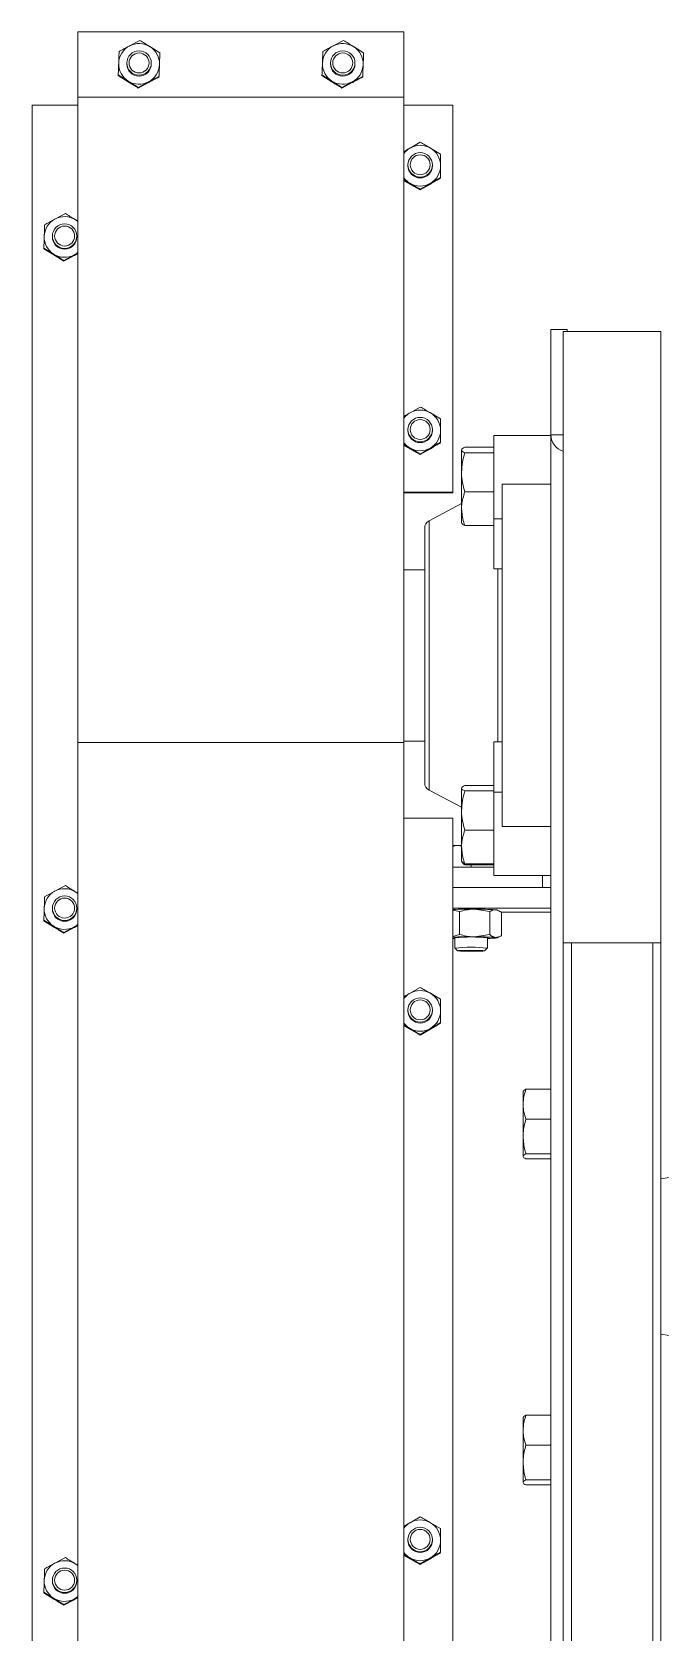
# Model space of a CAD drawing. Header units: millimetres. Extents: x 3220 to 226993, y 817 to 176024.
# Drawn here: x 47243.6 to 47398, y 148377.9 to 148770.7 of the extents above; entities that cross this region are included whole.
import ezdxf

# ---------------------------------------------------------------- set-up
doc = ezdxf.new("R2010")
doc.units = ezdxf.units.MM

# ---------------------------------------------------------------- blocks, each defined once
blk = doc.blocks.new('dikiş bantı üst')
at = {"color": 7, "linetype": 'Continuous', "lineweight": 15}
for p, q in [((2314.6, 3396.33), (2759.35, 3396.33)), ((2314.6, 3385.06), (2314.6, 3396.33)), ((2341.16, 3388.15), (2342.51, 3390.7)), ((2346.91, 3391.33), (2346.7, 3391.33)), ((2349.65, 3393.42), (2351.16, 3390.97)), ((2349.8, 3393.42), (2349.65, 3393.42)), ((2349.8, 3393.42), (2351.33, 3390.97)), ((2506.06, 3388.15), (2507.41, 3390.7)), ((2511.82, 3391.33), (2511.61, 3391.33)), ((2514.56, 3393.42), (2516.06, 3390.97)), ((2514.7, 3393.42), (2514.56, 3393.42)), ((2514.7, 3393.42), (2516.24, 3390.97)), ((2670.97, 3388.15), (2672.32, 3390.7)), ((2676.72, 3391.33), (2676.51, 3391.33)), ((2679.47, 3393.42), (2680.97, 3390.97)), ((2679.61, 3393.42), (2679.47, 3393.42)), ((2679.61, 3393.42), (2681.15, 3390.97)), ((2352.69, 3388.51), (2351.31, 3385.97)), ((2352.84, 3388.51), (2351.49, 3385.97)), ((2352.84, 3388.51), (2352.69, 3388.51)), ((2517.6, 3388.51), (2516.22, 3385.97)), ((2517.74, 3388.51), (2516.39, 3385.97)), ((2517.74, 3388.51), (2517.6, 3388.51)), ((2682.51, 3388.51), (2681.13, 3385.97)), ((2682.65, 3388.51), (2681.3, 3385.97)), ((2682.65, 3388.51), (2682.51, 3388.51)), ((2296.61, 3305.06), (2296.61, 3385.06)), ((2312.59, 3385.06), (2296.61, 3385.06)), ((2470.99, 3385.06), (2312.59, 3385.06)), ((2312.59, 3385.06), (2312.59, 3305.06)), ((2343.06, 3385.06), (2342.66, 3385.7)), ((2346.7, 3385.33), (2346.91, 3385.33)), ((2829.85, 3385.06), (2470.99, 3385.06)), ((2470.99, 3305.06), (2470.99, 3385.06)), ((2507.97, 3385.06), (2507.57, 3385.7)), ((2511.61, 3385.33), (2511.82, 3385.33)), ((2672.88, 3385.06), (2672.48, 3385.7)), ((2676.51, 3385.33), (2676.72, 3385.33)), ((2307.15, 3375.16), (2308.67, 3372.72)), ((2307.29, 3375.16), (2307.15, 3375.16)), ((2307.29, 3375.16), (2308.84, 3372.72)), ((2298.68, 3369.85), (2300.02, 3372.4)), ((2304.43, 3373.06), (2304.22, 3373.06)), ((2301.75, 3364.96), (2300.2, 3367.4)), ((2304.22, 3367.06), (2304.43, 3367.06)), ((2310.21, 3370.27), (2308.85, 3367.72)), ((2310.36, 3370.27), (2309.02, 3367.72)), ((2310.36, 3370.27), (2310.21, 3370.27)), ((2301.89, 3364.96), (2301.75, 3364.96)), ((2307.66, 3365.17), (2307.52, 3365.17)), ((2307.15, 3325.16), (2308.67, 3322.72)), ((2307.29, 3325.16), (2307.15, 3325.16)), ((2307.29, 3325.16), (2308.84, 3322.72)), ((2298.68, 3319.85), (2300.02, 3322.4)), ((2304.43, 3323.06), (2304.22, 3323.06)), ((2310.21, 3320.27), (2308.85, 3317.72)), ((2310.36, 3320.27), (2309.02, 3317.72)), ((2310.36, 3320.27), (2310.21, 3320.27)), ((2301.75, 3314.96), (2300.2, 3317.4)), ((2304.22, 3317.06), (2304.43, 3317.06)), ((2301.89, 3314.96), (2301.75, 3314.96)), ((2307.66, 3315.17), (2307.52, 3315.17)), ((2312.59, 3305.06), (2296.61, 3305.06)), ((2470.99, 3305.06), (2312.59, 3305.06)), ((2314.6, 3293.06), (2314.6, 3305.06)), ((2329.42, 3304.06), (2329.21, 3304.06)), ((2332.89, 3305.06), (2333.75, 3303.56)), ((2333.05, 3305.06), (2333.92, 3303.56)), ((2394.38, 3304.06), (2394.17, 3304.06)), ((2397.85, 3305.06), (2398.71, 3303.56)), ((2398.01, 3305.06), (2398.88, 3303.56)), ((2409.55, 3293.06), (2409.55, 3305.06)), ((2409.61, 3293.06), (2409.61, 3305.06)), ((2409.68, 3293.06), (2409.68, 3305.06)), ((2428.59, 3305.06), (2428.59, 3299.96)), ((2470.59, 3299.96), (2470.59, 3305.06)), ((2829.85, 3305.06), (2470.99, 3305.06)), ((2489.5, 3305.06), (2489.5, 3293.06)), ((2536.8, 3304.06), (2536.59, 3304.06)), ((2540.27, 3305.06), (2541.13, 3303.56)), ((2540.43, 3305.06), (2541.3, 3303.56)), ((2666.73, 3304.06), (2666.52, 3304.06)), ((2670.2, 3305.06), (2671.06, 3303.56)), ((2670.36, 3305.06), (2671.23, 3303.56)), ((2323.66, 3301.06), (2325.09, 3303.56)), ((2335.2, 3301.06), (2333.75, 3298.56)), ((2335.35, 3301.06), (2333.92, 3298.56)), ((2335.35, 3301.06), (2335.2, 3301.06)), ((2388.63, 3301.06), (2390.05, 3303.56)), ((2400.17, 3301.06), (2398.71, 3298.56)), ((2400.31, 3301.06), (2398.88, 3298.56)), ((2400.31, 3301.06), (2400.17, 3301.06)), ((2418.3, 3299.96), (2480.89, 3299.96)), ((2531.05, 3301.06), (2532.47, 3303.56)), ((2542.59, 3301.06), (2541.13, 3298.56)), ((2542.73, 3301.06), (2541.3, 3298.56)), ((2542.73, 3301.06), (2542.59, 3301.06)), ((2660.97, 3301.06), (2662.4, 3303.56)), ((2672.51, 3301.06), (2671.06, 3298.56)), ((2672.66, 3301.06), (2671.23, 3298.56)), ((2672.66, 3301.06), (2672.51, 3301.06)), ((2326.55, 3296.06), (2325.09, 3298.56)), ((2329.21, 3298.06), (2329.42, 3298.06)), ((2391.51, 3296.06), (2390.05, 3298.56)), ((2394.17, 3298.06), (2394.38, 3298.06)), ((2416.53, 3298.89), (2412.33, 3290.91)), ((2486.86, 3290.91), (2482.65, 3298.89)), ((2533.93, 3296.06), (2532.47, 3298.56)), ((2536.59, 3298.06), (2536.8, 3298.06)), ((2663.86, 3296.06), (2662.4, 3298.56)), ((2666.52, 3298.06), (2666.73, 3298.06)), ((2409.55, 3293.06), (2314.6, 3293.06)), ((2409.55, 3293.06), (2409.61, 3293.06)), ((2409.61, 3293.06), (2409.68, 3293.06)), ((2884.28, 3293.06), (2489.5, 3293.06)), ((2501.57, 3282.96), (2501.57, 3293.06)), ((2506.57, 3268.96), (2506.57, 3293.06)), ((2511.57, 3293.06), (2511.57, 3268.96)), ((2512.42, 3291.44), (2512.08, 3293.06)), ((2518.06, 3291.44), (2518.54, 3293.06)), ((2521.38, 3292.56), (2518.87, 3292.56)), ((2519.02, 3293.06), (2519.04, 3292.56)), ((2522.07, 3291.87), (2521.38, 3292.56)), ((2521.38, 3292.56), (2521.38, 3292.56)), ((2398.49, 3282.96), (2398.49, 3290.11)), ((2404.65, 3290.91), (2399.17, 3290.91)), ((2399.85, 3282.96), (2399.85, 3290.11)), ((2413.57, 3290.91), (2404.65, 3290.91)), ((2409.45, 3282.96), (2409.45, 3290.11)), ((2413.57, 3290.91), (2417.09, 3290.91)), ((2417.69, 3282.96), (2417.69, 3290.11)), ((2481.49, 3282.96), (2481.49, 3290.11)), ((2487.65, 3290.91), (2482.17, 3290.91)), ((2482.85, 3282.96), (2482.85, 3290.11)), ((2496.57, 3290.91), (2487.65, 3290.91)), ((2492.45, 3282.96), (2492.45, 3290.11)), ((2496.36, 3290.91), (2496.22, 3291.81)), ((2496.57, 3290.91), (2500.09, 3290.91)), ((2500.33, 3290.77), (2500.09, 3290.91)), ((2500.69, 3282.96), (2500.69, 3290.11)), ((2501.01, 3282.96), (2501.01, 3290.11)), ((2501.57, 3288.56), (2501.01, 3288.56)), ((2512.42, 3291.44), (2518.06, 3291.44)), ((2512.45, 3283.99), (2511.86, 3287.71)), ((2518.09, 3283.99), (2518.65, 3287.71)), ((2518.87, 3284.56), (2521.38, 3284.56)), ((2521.38, 3284.56), (2522.07, 3285.25)), ((2395.59, 3282.96), (2395.59, 3280.96)), ((2395.59, 3282.96), (2416.08, 3282.96)), ((2395.59, 3280.96), (2395.59, 3268.96)), ((2407.59, 3280.96), (2407.59, 3268.96)), ((2407.59, 3280.96), (2491.59, 3280.96)), ((2416.08, 3282.96), (2416.08, 3280.96)), ((2416.08, 3282.96), (2428.36, 3282.96)), ((2428.36, 3282.96), (2428.36, 3280.96)), ((2470.83, 3282.96), (2470.83, 3280.96)), ((2470.83, 3282.96), (2483.11, 3282.96)), ((2483.11, 3282.96), (2483.11, 3280.96)), ((2483.11, 3282.96), (2503.59, 3282.96)), ((2491.59, 3280.96), (2491.59, 3268.96)), ((2503.59, 3280.96), (2503.59, 3282.96)), ((2503.59, 3280.96), (2503.59, 3268.96)), ((2512.06, 3282.07), (2512.28, 3281.69)), ((2512.45, 3283.99), (2518.09, 3283.99)), ((2512.57, 3268.96), (2512.57, 3281.26)), ((2512.68, 3281.12), (2518.32, 3281.12)), ((2518.46, 3281.35), (2518.88, 3282.07)), ((2556.05, 3268.96), (2556.05, 3275.1)), ((2559.72, 3275.81), (2556.59, 3275.81)), ((2567.65, 3275.81), (2559.72, 3275.81)), ((2563.38, 3268.96), (2563.38, 3275.1)), ((2572.52, 3275.81), (2567.65, 3275.81)), ((2571.92, 3268.96), (2571.92, 3275.1)), ((2573.13, 3268.96), (2573.13, 3275.1)), ((2636.05, 3268.96), (2636.05, 3275.1)), ((2639.72, 3275.81), (2636.59, 3275.81)), ((2647.65, 3275.81), (2639.72, 3275.81)), ((2643.38, 3268.96), (2643.38, 3275.1)), ((2652.52, 3275.81), (2647.65, 3275.81)), ((2651.92, 3268.96), (2651.92, 3275.1)), ((2653.13, 3268.96), (2653.13, 3275.1)), ((2369.59, 3268.96), (2395.49, 3268.96)), ((2369.59, 3264.96), (2369.59, 3268.96)), ((2903.76, 3268.96), (2395.49, 3268.96)), ((2395.49, 3265.96), (2395.49, 3268.96)), ((2506.57, 3271.06), (2503.59, 3271.06)), ((2369.59, 3264.96), (2370.09, 3264.96)), ((2520.09, 3265.96), (2370.09, 3265.96)), ((2370.09, 3265.96), (2370.09, 3241.96)), ((2520.09, 3265.96), (3345.09, 3265.96)), ((2520.09, 3265.96), (2520.09, 3241.96)), ((2520.09, 3263.95), (2520.09, 3243.97)), ((2520.09, 3241.96), (2370.09, 3241.96)), ((2520.09, 3241.96), (3345.09, 3241.96)), ((2578, 3241.96), (2577.72, 3239.96)), ((2616.47, 3239.96), (2616.18, 3241.96))]:
    blk.add_line(p, q, dxfattribs=at)
at = {"color": 8, "linetype": 'Continuous', "lineweight": 15}
for p, q in [((2482.65, 3298.89), (2416.53, 3298.89)), ((2428.36, 3282.03), (2470.83, 3282.03)), ((2520.09, 3263.95), (3345.09, 3263.95)), ((2520.09, 3243.97), (3345.09, 3243.97))]:
    blk.add_line(p, q, dxfattribs=at)
at = {"color": 7, "linetype": 'Continuous', "lineweight": 15, "flags": 128}
for points in [[(2343.13, 3385.06), (2343.04, 3385.17), (2342.66, 3385.7)], [(2351.31, 3385.97), (2350.97, 3385.41), (2350.69, 3385.06)], [(2508.04, 3385.06), (2507.95, 3385.17), (2507.57, 3385.7)], [(2516.22, 3385.97), (2515.87, 3385.41), (2515.59, 3385.06)], [(2672.95, 3385.06), (2672.86, 3385.17), (2672.48, 3385.7)], [(2681.13, 3385.97), (2680.78, 3385.41), (2680.5, 3385.06)], [(2496.25, 3293.06), (2496.23, 3292.52), (2496.22, 3291.81)], [(2496.22, 3291.81), (2496.2, 3291.05), (2496.2, 3290.91)], [(2522.07, 3291.87), (2522.1, 3291.69), (2522.13, 3291.17), (2522.16, 3290.37), (2522.17, 3289.37), (2522.18, 3288.29), (2522.17, 3287.23), (2522.15, 3286.32), (2522.12, 3285.65), (2522.08, 3285.3), (2522.05, 3285.3), (2522.01, 3285.65), (2521.98, 3286.32), (2521.96, 3287.23), (2521.96, 3288.29), (2521.96, 3289.37), (2521.97, 3290.37), (2522, 3291.17), (2522.03, 3291.69), (2522.07, 3291.87)], [(2519.04, 3284.56), (2519.02, 3283.96), (2519, 3283.4)], [(2519, 3283.4), (2518.98, 3282.93), (2518.95, 3282.55), (2518.92, 3282.28), (2518.9, 3282.12), (2518.87, 3282.06), (2518.84, 3282.12), (2518.81, 3282.28), (2518.78, 3282.56)]]:
    blk.add_lwpolyline(points, dxfattribs=at)
at = {"color": 7, "linetype": 'Continuous', "lineweight": 15}
for centre, radius in [((2346.7, 3388.33), 3), ((2346.68, 3388.33), 2.45), ((2511.61, 3388.33), 3), ((2511.59, 3388.33), 2.45), ((2676.52, 3388.33), 3), ((2676.5, 3388.33), 2.45), ((2304.22, 3370.06), 3), ((2304.21, 3370.06), 2.45), ((2304.22, 3320.06), 3), ((2304.21, 3320.06), 2.45), ((2329.21, 3301.06), 3), ((2394.17, 3301.06), 3), ((2536.59, 3301.06), 3), ((2666.52, 3301.06), 3), ((2329.19, 3301.06), 2.44), ((2394.15, 3301.06), 2.44), ((2536.57, 3301.06), 2.44), ((2666.5, 3301.06), 2.44)]:
    blk.add_circle(centre, radius, dxfattribs=at)
for centre, radius, start, end in [((2346.91, 3388.33), 5, 151.7924, 211.761), ((2346.91, 3388.34), 5, 91.7851, 151.7991), ((2346.91, 3388.34), 5, 31.7556, 91.7729), ((2346.91, 3388.33), 3, 270.0212, 89.9788), ((2346.9, 3388.33), 5, 331.7924, 31.761), ((2511.82, 3388.33), 5, 151.7924, 211.761), ((2511.82, 3388.34), 5, 91.7851, 151.7991), ((2511.82, 3388.34), 5, 31.7556, 91.7729), ((2511.82, 3388.33), 3, 270.0212, 89.9788), ((2511.81, 3388.33), 5, 331.7924, 31.761), ((2676.73, 3388.33), 5, 151.7924, 211.761), ((2676.72, 3388.34), 5, 91.7851, 151.7991), ((2676.72, 3388.34), 5, 31.7556, 91.7729), ((2676.72, 3388.33), 3, 270.0212, 89.9788), ((2676.72, 3388.33), 5, 331.7924, 31.761), ((2304.43, 3370.06), 5, 92.1271, 152.1408), ((2304.43, 3370.06), 5, 32.0973, 92.115), ((2304.44, 3370.06), 5, 152.134, 212.1026), ((2304.43, 3370.06), 3, 270.0212, 89.9788), ((2304.43, 3370.06), 5, 332.134, 32.1026), ((2304.43, 3370.06), 5, 212.0973, 272.115), ((2304.43, 3370.06), 5, 272.1271, 332.1408), ((2304.43, 3320.06), 5, 92.1271, 152.1408), ((2304.43, 3320.06), 5, 32.0973, 92.115), ((2304.44, 3320.06), 5, 152.134, 212.1026), ((2304.43, 3320.06), 3, 270.0212, 89.9788), ((2304.43, 3320.06), 5, 332.134, 32.1026), ((2304.43, 3320.06), 5, 212.0973, 272.115), ((2304.43, 3320.06), 5, 272.1271, 332.1408), ((2329.42, 3301.06), 5, 126.8863, 150.0156), ((2329.42, 3301.06), 3, 270.0243, 89.9757), ((2329.42, 3301.06), 5, 29.9844, 53.1137), ((2394.38, 3301.06), 5, 126.8863, 150.0156), ((2394.38, 3301.06), 3, 270.0243, 89.9757), ((2394.38, 3301.06), 5, 29.9844, 53.1137), ((2536.8, 3301.06), 5, 126.8863, 150.0156), ((2536.8, 3301.06), 3, 270.0243, 89.9757), ((2536.8, 3301.06), 5, 29.9844, 53.1137), ((2666.73, 3301.06), 5, 126.8863, 150.0156), ((2666.73, 3301.06), 3, 270.0243, 89.9757), ((2666.73, 3301.06), 5, 29.9844, 53.1137), ((2329.42, 3301.06), 5, 150.0157, 209.9843), ((2329.41, 3301.06), 5, 330.0157, 29.9843), ((2394.39, 3301.06), 5, 150.0157, 209.9843), ((2394.38, 3301.06), 5, 330.0157, 29.9843), ((2418.3, 3297.96), 2, 90, 152.2415), ((2480.89, 3297.96), 2, 27.7585, 90), ((2536.81, 3301.06), 5, 150.0157, 209.9843), ((2536.8, 3301.06), 5, 330.0157, 29.9843), ((2666.73, 3301.06), 5, 150.0157, 209.9843), ((2666.72, 3301.06), 5, 330.0157, 29.9843), ((2329.42, 3301.06), 5, 209.9782, 269.9939), ((2329.42, 3301.06), 5, 270.0061, 330.0218), ((2394.38, 3301.06), 5, 209.9782, 269.9939), ((2394.38, 3301.06), 5, 270.0061, 330.0218), ((2536.8, 3301.06), 5, 209.9782, 269.9939), ((2536.8, 3301.06), 5, 270.0061, 330.0218), ((2666.73, 3301.06), 5, 209.9782, 269.9939), ((2666.73, 3301.06), 5, 270.0061, 330.0218), ((2670.38, 3288.64), 158.52, 178.4039, 180.3363), ((2670.1, 3288.72), 151.45, 178.3588, 180.3815), ((2563.15, 3288.56), 44.47, 174.8388, 185.1612), ((2564.96, 3288.59), 43.76, 174.7896, 185.2747), ((2598.18, 3287.35), 86.33, 179.7586, 183.184), ((2604.98, 3287.35), 86.33, 179.7586, 183.184), ((2513.71, 3282.56), 1.73, 180.1501, 196.4599), ((2395.49, 3264.86), 4.1, 15.5627, 90)]:
    blk.add_arc(centre, radius, start, end, dxfattribs=at)
for points, knots in [([(2342.51, 3390.7), (2342.54, 3390.76), (2343, 3391.62), (2343.46, 3392.46), (2343.89, 3393.24)], [0, 0, 0, 0, 0.070201, 1, 1, 1, 1]), ([(2346.75, 3393.33), (2346.49, 3393.32), (2345.52, 3393.29), (2344.57, 3393.26), (2343.89, 3393.24)], [0, 0, 0, 0, 0.268634, 1, 1, 1, 1]), ([(2349.65, 3393.42), (2349.41, 3393.41), (2348.46, 3393.38), (2347.48, 3393.35), (2346.75, 3393.33)], [0, 0, 0, 0, 0.257551, 1, 1, 1, 1]), ([(2351.16, 3390.97), (2351.19, 3390.91), (2351.71, 3390.08), (2352.22, 3389.27), (2352.69, 3388.51)], [0, 0, 0, 0, 0.0702006, 1, 1, 1, 1]), ([(2351.33, 3390.97), (2351.37, 3390.91), (2351.88, 3390.08), (2352.38, 3389.27), (2352.84, 3388.51)], [0, 0, 0, 0, 0.070201, 1, 1, 1, 1]), ([(2507.41, 3390.7), (2507.45, 3390.76), (2507.91, 3391.62), (2508.37, 3392.46), (2508.79, 3393.24)], [0, 0, 0, 0, 0.070201, 1, 1, 1, 1]), ([(2511.66, 3393.33), (2511.4, 3393.32), (2510.42, 3393.29), (2509.48, 3393.26), (2508.79, 3393.24)], [0, 0, 0, 0, 0.268634, 1, 1, 1, 1]), ([(2514.56, 3393.42), (2514.32, 3393.41), (2513.37, 3393.38), (2512.39, 3393.35), (2511.66, 3393.33)], [0, 0, 0, 0, 0.257551, 1, 1, 1, 1]), ([(2516.06, 3390.97), (2516.1, 3390.91), (2516.61, 3390.08), (2517.12, 3389.27), (2517.6, 3388.51)], [0, 0, 0, 0, 0.0702006, 1, 1, 1, 1]), ([(2516.24, 3390.97), (2516.27, 3390.91), (2516.79, 3390.08), (2517.28, 3389.27), (2517.74, 3388.51)], [0, 0, 0, 0, 0.070201, 1, 1, 1, 1]), ([(2672.32, 3390.7), (2672.35, 3390.76), (2672.81, 3391.62), (2673.27, 3392.46), (2673.7, 3393.24)], [0, 0, 0, 0, 0.070201, 1, 1, 1, 1]), ([(2676.57, 3393.33), (2676.31, 3393.32), (2675.33, 3393.29), (2674.39, 3393.26), (2673.7, 3393.24)], [0, 0, 0, 0, 0.268634, 1, 1, 1, 1]), ([(2679.47, 3393.42), (2679.22, 3393.41), (2678.27, 3393.38), (2677.3, 3393.35), (2676.57, 3393.33)], [0, 0, 0, 0, 0.257551, 1, 1, 1, 1]), ([(2680.97, 3390.97), (2681.01, 3390.91), (2681.52, 3390.08), (2682.03, 3389.27), (2682.51, 3388.51)], [0, 0, 0, 0, 0.0702006, 1, 1, 1, 1]), ([(2681.15, 3390.97), (2681.18, 3390.91), (2681.69, 3390.08), (2682.19, 3389.27), (2682.65, 3388.51)], [0, 0, 0, 0, 0.070201, 1, 1, 1, 1]), ([(2342.66, 3385.7), (2342.62, 3385.76), (2342.11, 3386.59), (2341.62, 3387.4), (2341.16, 3388.15)], [0, 0, 0, 0, 0.070201, 1, 1, 1, 1]), ([(2507.57, 3385.7), (2507.53, 3385.76), (2507.02, 3386.59), (2506.52, 3387.4), (2506.06, 3388.15)], [0, 0, 0, 0, 0.070201, 1, 1, 1, 1]), ([(2672.48, 3385.7), (2672.44, 3385.76), (2671.93, 3386.59), (2671.43, 3387.4), (2670.97, 3388.15)], [0, 0, 0, 0, 0.070201, 1, 1, 1, 1]), ([(2351.31, 3385.97), (2351.28, 3385.91), (2351.12, 3385.6), (2350.96, 3385.3), (2350.83, 3385.06)], [0, 0, 0, 0, 0.196984, 1, 1, 1, 1]), ([(2351.49, 3385.97), (2351.45, 3385.91), (2351.29, 3385.6), (2351.13, 3385.3), (2350.99, 3385.06)], [0, 0, 0, 0, 0.196984, 1, 1, 1, 1]), ([(2516.22, 3385.97), (2516.19, 3385.91), (2516.02, 3385.6), (2515.86, 3385.3), (2515.74, 3385.06)], [0, 0, 0, 0, 0.196984, 1, 1, 1, 1]), ([(2516.39, 3385.97), (2516.36, 3385.91), (2516.2, 3385.6), (2516.03, 3385.3), (2515.9, 3385.06)], [0, 0, 0, 0, 0.196984, 1, 1, 1, 1]), ([(2681.13, 3385.97), (2681.09, 3385.91), (2680.93, 3385.6), (2680.77, 3385.3), (2680.64, 3385.06)], [0, 0, 0, 0, 0.196984, 1, 1, 1, 1]), ([(2681.3, 3385.97), (2681.27, 3385.91), (2681.1, 3385.6), (2680.94, 3385.3), (2680.81, 3385.06)], [0, 0, 0, 0, 0.1969839, 1, 1, 1, 1]), ([(2300.02, 3372.4), (2300.05, 3372.46), (2300.5, 3373.32), (2300.96, 3374.17), (2301.38, 3374.95)], [0, 0, 0, 0, 0.070201, 1, 1, 1, 1]), ([(2304.25, 3375.06), (2303.99, 3375.05), (2303.01, 3375.01), (2302.07, 3374.98), (2301.38, 3374.95)], [0, 0, 0, 0, 0.268634, 1, 1, 1, 1]), ([(2307.15, 3375.16), (2306.9, 3375.15), (2305.95, 3375.12), (2304.97, 3375.08), (2304.25, 3375.06)], [0, 0, 0, 0, 0.257551, 1, 1, 1, 1]), ([(2308.67, 3372.72), (2308.7, 3372.66), (2309.22, 3371.84), (2309.73, 3371.03), (2310.21, 3370.27)], [0, 0, 0, 0, 0.070201, 1, 1, 1, 1]), ([(2308.84, 3372.72), (2308.88, 3372.66), (2309.39, 3371.84), (2309.89, 3371.03), (2310.36, 3370.27)], [0, 0, 0, 0, 0.070201, 1, 1, 1, 1]), ([(2300.2, 3367.4), (2300.16, 3367.46), (2299.65, 3368.29), (2299.15, 3369.09), (2298.68, 3369.85)], [0, 0, 0, 0, 0.070201, 1, 1, 1, 1]), ([(2308.85, 3367.72), (2308.82, 3367.66), (2308.36, 3366.8), (2307.92, 3365.96), (2307.52, 3365.17)], [0, 0, 0, 0, 0.070201, 1, 1, 1, 1]), ([(2309.02, 3367.72), (2308.99, 3367.66), (2308.54, 3366.8), (2308.08, 3365.96), (2307.66, 3365.17)], [0, 0, 0, 0, 0.070201, 1, 1, 1, 1]), ([(2304.62, 3365.06), (2304.36, 3365.05), (2303.38, 3365.02), (2302.44, 3364.98), (2301.75, 3364.96)], [0, 0, 0, 0, 0.268634, 1, 1, 1, 1]), ([(2304.79, 3365.06), (2304.53, 3365.05), (2303.55, 3365.02), (2302.59, 3364.98), (2301.89, 3364.96)], [0, 0, 0, 0, 0.268634, 1, 1, 1, 1]), ([(2307.52, 3365.17), (2307.27, 3365.16), (2306.32, 3365.13), (2305.34, 3365.09), (2304.62, 3365.06)], [0, 0, 0, 0, 0.2575513, 1, 1, 1, 1]), ([(2307.66, 3365.17), (2307.42, 3365.16), (2306.49, 3365.13), (2305.51, 3365.09), (2304.79, 3365.06)], [0, 0, 0, 0, 0.257551, 1, 1, 1, 1]), ([(2300.02, 3322.4), (2300.05, 3322.46), (2300.5, 3323.32), (2300.96, 3324.17), (2301.38, 3324.95)], [0, 0, 0, 0, 0.070201, 1, 1, 1, 1]), ([(2304.25, 3325.06), (2303.99, 3325.05), (2303.01, 3325.01), (2302.07, 3324.98), (2301.38, 3324.95)], [0, 0, 0, 0, 0.268634, 1, 1, 1, 1]), ([(2307.15, 3325.16), (2306.9, 3325.15), (2305.95, 3325.12), (2304.97, 3325.08), (2304.25, 3325.06)], [0, 0, 0, 0, 0.257551, 1, 1, 1, 1]), ([(2300.2, 3317.4), (2300.16, 3317.46), (2299.65, 3318.29), (2299.15, 3319.09), (2298.68, 3319.85)], [0, 0, 0, 0, 0.070201, 1, 1, 1, 1]), ([(2308.67, 3322.72), (2308.7, 3322.66), (2309.22, 3321.84), (2309.73, 3321.03), (2310.21, 3320.27)], [0, 0, 0, 0, 0.070201, 1, 1, 1, 1]), ([(2308.84, 3322.72), (2308.88, 3322.66), (2309.39, 3321.84), (2309.89, 3321.03), (2310.36, 3320.27)], [0, 0, 0, 0, 0.070201, 1, 1, 1, 1]), ([(2308.85, 3317.72), (2308.82, 3317.66), (2308.36, 3316.8), (2307.92, 3315.96), (2307.52, 3315.17)], [0, 0, 0, 0, 0.070201, 1, 1, 1, 1]), ([(2309.02, 3317.72), (2308.99, 3317.66), (2308.54, 3316.8), (2308.08, 3315.96), (2307.66, 3315.17)], [0, 0, 0, 0, 0.070201, 1, 1, 1, 1]), ([(2304.62, 3315.06), (2304.36, 3315.05), (2303.38, 3315.02), (2302.44, 3314.98), (2301.75, 3314.96)], [0, 0, 0, 0, 0.268634, 1, 1, 1, 1]), ([(2304.79, 3315.06), (2304.53, 3315.05), (2303.55, 3315.02), (2302.59, 3314.98), (2301.89, 3314.96)], [0, 0, 0, 0, 0.268634, 1, 1, 1, 1]), ([(2307.52, 3315.17), (2307.27, 3315.16), (2306.32, 3315.13), (2305.34, 3315.09), (2304.62, 3315.06)], [0, 0, 0, 0, 0.2575513, 1, 1, 1, 1]), ([(2307.66, 3315.17), (2307.42, 3315.16), (2306.49, 3315.13), (2305.51, 3315.09), (2304.79, 3315.06)], [0, 0, 0, 0, 0.257551, 1, 1, 1, 1]), ([(2325.09, 3303.56), (2325.13, 3303.62), (2325.42, 3304.13), (2325.71, 3304.62), (2325.97, 3305.06)], [0, 0, 0, 0, 0.117075, 1, 1, 1, 1]), ([(2390.05, 3303.56), (2390.09, 3303.62), (2390.38, 3304.13), (2390.67, 3304.62), (2390.93, 3305.06)], [0, 0, 0, 0, 0.117075, 1, 1, 1, 1]), ([(2532.47, 3303.56), (2532.51, 3303.62), (2532.8, 3304.13), (2533.09, 3304.62), (2533.35, 3305.06)], [0, 0, 0, 0, 0.117075, 1, 1, 1, 1]), ([(2662.4, 3303.56), (2662.44, 3303.62), (2662.73, 3304.13), (2663.02, 3304.62), (2663.28, 3305.06)], [0, 0, 0, 0, 0.117075, 1, 1, 1, 1]), ([(2325.09, 3298.56), (2325.06, 3298.62), (2324.57, 3299.46), (2324.1, 3300.29), (2323.66, 3301.06)], [0, 0, 0, 0, 0.070201, 1, 1, 1, 1]), ([(2333.75, 3303.56), (2333.78, 3303.5), (2334.27, 3302.66), (2334.75, 3301.83), (2335.2, 3301.06)], [0, 0, 0, 0, 0.070201, 1, 1, 1, 1]), ([(2333.92, 3303.56), (2333.95, 3303.5), (2334.44, 3302.66), (2334.91, 3301.83), (2335.35, 3301.06)], [0, 0, 0, 0, 0.070201, 1, 1, 1, 1]), ([(2390.05, 3298.56), (2390.02, 3298.62), (2389.53, 3299.46), (2389.06, 3300.29), (2388.63, 3301.06)], [0, 0, 0, 0, 0.070201, 1, 1, 1, 1]), ([(2398.71, 3303.56), (2398.74, 3303.5), (2399.23, 3302.66), (2399.72, 3301.83), (2400.17, 3301.06)], [0, 0, 0, 0, 0.070201, 1, 1, 1, 1]), ([(2398.88, 3303.56), (2398.92, 3303.5), (2399.41, 3302.66), (2399.87, 3301.83), (2400.31, 3301.06)], [0, 0, 0, 0, 0.070201, 1, 1, 1, 1]), ([(2532.47, 3298.56), (2532.44, 3298.62), (2531.95, 3299.46), (2531.48, 3300.29), (2531.05, 3301.06)], [0, 0, 0, 0, 0.070201, 1, 1, 1, 1]), ([(2541.13, 3303.56), (2541.16, 3303.5), (2541.65, 3302.66), (2542.14, 3301.83), (2542.59, 3301.06)], [0, 0, 0, 0, 0.070201, 1, 1, 1, 1]), ([(2541.3, 3303.56), (2541.34, 3303.5), (2541.83, 3302.66), (2542.29, 3301.83), (2542.73, 3301.06)], [0, 0, 0, 0, 0.070201, 1, 1, 1, 1]), ([(2662.4, 3298.56), (2662.37, 3298.62), (2661.88, 3299.46), (2661.41, 3300.29), (2660.97, 3301.06)], [0, 0, 0, 0, 0.070201, 1, 1, 1, 1]), ([(2671.06, 3303.56), (2671.09, 3303.5), (2671.58, 3302.66), (2672.06, 3301.83), (2672.51, 3301.06)], [0, 0, 0, 0, 0.070201, 1, 1, 1, 1]), ([(2671.23, 3303.56), (2671.27, 3303.5), (2671.75, 3302.66), (2672.22, 3301.83), (2672.66, 3301.06)], [0, 0, 0, 0, 0.070201, 1, 1, 1, 1]), ([(2329.42, 3296.06), (2329.16, 3296.06), (2328.18, 3296.06), (2327.24, 3296.06), (2326.55, 3296.06)], [0, 0, 0, 0, 0.268634, 1, 1, 1, 1]), ([(2332.32, 3296.06), (2332.07, 3296.06), (2331.13, 3296.06), (2330.15, 3296.06), (2329.42, 3296.06)], [0, 0, 0, 0, 0.257551, 1, 1, 1, 1]), ([(2333.75, 3298.56), (2333.71, 3298.5), (2333.23, 3297.66), (2332.76, 3296.83), (2332.32, 3296.06)], [0, 0, 0, 0, 0.070201, 1, 1, 1, 1]), ([(2333.92, 3298.56), (2333.89, 3298.5), (2333.4, 3297.66), (2332.91, 3296.83), (2332.46, 3296.06)], [0, 0, 0, 0, 0.0702006, 1, 1, 1, 1]), ([(2394.38, 3296.06), (2394.12, 3296.06), (2393.14, 3296.06), (2392.2, 3296.06), (2391.51, 3296.06)], [0, 0, 0, 0, 0.268634, 1, 1, 1, 1]), ([(2397.28, 3296.06), (2397.04, 3296.06), (2396.09, 3296.06), (2395.11, 3296.06), (2394.38, 3296.06)], [0, 0, 0, 0, 0.257551, 1, 1, 1, 1]), ([(2398.71, 3298.56), (2398.68, 3298.5), (2398.19, 3297.66), (2397.72, 3296.83), (2397.28, 3296.06)], [0, 0, 0, 0, 0.070201, 1, 1, 1, 1]), ([(2398.88, 3298.56), (2398.85, 3298.5), (2398.36, 3297.66), (2397.88, 3296.83), (2397.43, 3296.06)], [0, 0, 0, 0, 0.0702006, 1, 1, 1, 1]), ([(2536.8, 3296.06), (2536.54, 3296.06), (2535.56, 3296.06), (2534.62, 3296.06), (2533.93, 3296.06)], [0, 0, 0, 0, 0.268634, 1, 1, 1, 1]), ([(2539.7, 3296.06), (2539.46, 3296.06), (2538.51, 3296.06), (2537.53, 3296.06), (2536.8, 3296.06)], [0, 0, 0, 0, 0.257551, 1, 1, 1, 1]), ([(2541.13, 3298.56), (2541.1, 3298.5), (2540.61, 3297.66), (2540.14, 3296.83), (2539.7, 3296.06)], [0, 0, 0, 0, 0.070201, 1, 1, 1, 1]), ([(2541.3, 3298.56), (2541.27, 3298.5), (2540.78, 3297.66), (2540.3, 3296.83), (2539.85, 3296.06)], [0, 0, 0, 0, 0.0702006, 1, 1, 1, 1]), ([(2666.73, 3296.06), (2666.47, 3296.06), (2665.49, 3296.06), (2664.55, 3296.06), (2663.86, 3296.06)], [0, 0, 0, 0, 0.268634, 1, 1, 1, 1]), ([(2669.63, 3296.06), (2669.38, 3296.06), (2668.44, 3296.06), (2667.46, 3296.06), (2666.73, 3296.06)], [0, 0, 0, 0, 0.257551, 1, 1, 1, 1]), ([(2671.06, 3298.56), (2671.02, 3298.5), (2670.54, 3297.66), (2670.07, 3296.83), (2669.63, 3296.06)], [0, 0, 0, 0, 0.070201, 1, 1, 1, 1]), ([(2671.23, 3298.56), (2671.2, 3298.5), (2670.71, 3297.66), (2670.22, 3296.83), (2669.77, 3296.06)], [0, 0, 0, 0, 0.0702006, 1, 1, 1, 1]), ([(2496.22, 3291.81), (2496.22, 3291.89), (2496.23, 3292.31), (2496.34, 3292.72), (2496.44, 3293.06)], [0, 0, 0, 0, 0.1828368, 1, 1, 1, 1]), ([(2398.49, 3290.11), (2398.6, 3290.33), (2398.82, 3290.78), (2399.05, 3290.87), (2399.17, 3290.91)], [0, 0, 0, 0, 0.495458, 1, 1, 1, 1]), ([(2399.17, 3290.91), (2399.19, 3290.91), (2399.31, 3290.9), (2399.54, 3290.73), (2399.74, 3290.31), (2399.85, 3290.11)], [0, 0, 0, 0, 0.07009, 0.530784, 1, 1, 1, 1]), ([(2399.85, 3290.11), (2400.63, 3290.33), (2402.2, 3290.78), (2403.83, 3290.87), (2404.65, 3290.91)], [0, 0, 0, 0, 0.495458, 1, 1, 1, 1]), ([(2404.65, 3290.91), (2404.76, 3290.91), (2405.62, 3290.9), (2407.25, 3290.73), (2408.71, 3290.31), (2409.45, 3290.11)], [0, 0, 0, 0, 0.07009, 0.530784, 1, 1, 1, 1]), ([(2409.45, 3290.11), (2410.51, 3290.44), (2411.87, 3290.87), (2413.26, 3290.9), (2413.57, 3290.91)], [0, 0, 0, 0, 0.779636, 1, 1, 1, 1]), ([(2413.57, 3290.91), (2414.69, 3290.81), (2416.09, 3290.67), (2417.43, 3290.2), (2417.69, 3290.11)], [0, 0, 0, 0, 0.803647, 1, 1, 1, 1]), ([(2417.69, 3290.11), (2417.58, 3290.33), (2417.36, 3290.78), (2417.13, 3290.87), (2417.02, 3290.91)], [0, 0, 0, 0, 0.495458, 1, 1, 1, 1]), ([(2481.49, 3290.11), (2481.6, 3290.33), (2481.82, 3290.78), (2482.05, 3290.87), (2482.17, 3290.91)], [0, 0, 0, 0, 0.495458, 1, 1, 1, 1]), ([(2482.17, 3290.91), (2482.19, 3290.91), (2482.31, 3290.9), (2482.54, 3290.73), (2482.74, 3290.31), (2482.85, 3290.11)], [0, 0, 0, 0, 0.07009, 0.530784, 1, 1, 1, 1]), ([(2482.85, 3290.11), (2483.63, 3290.33), (2485.2, 3290.78), (2486.83, 3290.87), (2487.65, 3290.91)], [0, 0, 0, 0, 0.495458, 1, 1, 1, 1]), ([(2487.65, 3290.91), (2487.76, 3290.91), (2488.62, 3290.9), (2490.25, 3290.73), (2491.71, 3290.31), (2492.45, 3290.11)], [0, 0, 0, 0, 0.07009, 0.530784, 1, 1, 1, 1]), ([(2492.45, 3290.11), (2493.51, 3290.44), (2494.87, 3290.87), (2496.26, 3290.9), (2496.57, 3290.91)], [0, 0, 0, 0, 0.779636, 1, 1, 1, 1]), ([(2496.57, 3290.91), (2497.69, 3290.81), (2499.09, 3290.67), (2500.43, 3290.2), (2500.69, 3290.11)], [0, 0, 0, 0, 0.803647, 1, 1, 1, 1]), ([(2500.69, 3290.11), (2500.58, 3290.33), (2500.36, 3290.78), (2500.13, 3290.87), (2500.02, 3290.91)], [0, 0, 0, 0, 0.495458, 1, 1, 1, 1]), ([(2500.32, 3290.74), (2500.37, 3290.72), (2500.61, 3290.63), (2500.84, 3290.33), (2501.01, 3290.11)], [0, 0, 0, 0, 0.235799, 1, 1, 1, 1]), ([(2511.86, 3287.71), (2511.86, 3287.8), (2511.86, 3289.06), (2512.15, 3290.29), (2512.42, 3291.44)], [0, 0, 0, 0, 0.0702148, 1, 1, 1, 1]), ([(2518.65, 3287.71), (2518.65, 3287.8), (2518.64, 3289.06), (2518.34, 3290.29), (2518.06, 3291.44)], [0, 0, 0, 0, 0.0702148, 1, 1, 1, 1]), ([(2511.99, 3282.56), (2511.99, 3282.69), (2511.98, 3283.17), (2512.25, 3283.65), (2512.45, 3283.99)], [0, 0, 0, 0, 0.2686336, 1, 1, 1, 1]), ([(2512.68, 3281.12), (2512.59, 3281.24), (2512.21, 3281.71), (2512.08, 3282.19), (2511.99, 3282.56)], [0, 0, 0, 0, 0.257551, 1, 1, 1, 1]), ([(2518.78, 3282.56), (2518.77, 3282.69), (2518.69, 3283.17), (2518.34, 3283.65), (2518.09, 3283.99)], [0, 0, 0, 0, 0.268634, 1, 1, 1, 1]), ([(2518.32, 3281.12), (2518.4, 3281.24), (2518.7, 3281.71), (2518.75, 3282.19), (2518.78, 3282.56)], [0, 0, 0, 0, 0.257551, 1, 1, 1, 1]), ([(2556.05, 3275.1), (2556.65, 3275.3), (2557.85, 3275.7), (2559.09, 3275.77), (2559.72, 3275.81)], [0, 0, 0, 0, 0.495458, 1, 1, 1, 1]), ([(2556.66, 3275.81), (2556.65, 3275.81), (2556.54, 3275.8), (2556.33, 3275.65), (2556.15, 3275.28), (2556.05, 3275.1)], [0, 0, 0, 0, 0.070086, 0.530782, 1, 1, 1, 1]), ([(2559.72, 3275.81), (2559.8, 3275.81), (2560.46, 3275.8), (2561.7, 3275.65), (2562.82, 3275.28), (2563.38, 3275.1)], [0, 0, 0, 0, 0.070086, 0.530782, 1, 1, 1, 1]), ([(2563.38, 3275.1), (2564.49, 3275.39), (2565.89, 3275.77), (2567.34, 3275.8), (2567.65, 3275.81)], [0, 0, 0, 0, 0.785622, 1, 1, 1, 1]), ([(2567.65, 3275.81), (2568.82, 3275.72), (2570.26, 3275.6), (2571.65, 3275.18), (2571.92, 3275.1)], [0, 0, 0, 0, 0.811304, 1, 1, 1, 1]), ([(2571.92, 3275.1), (2572.01, 3275.3), (2572.21, 3275.7), (2572.42, 3275.77), (2572.52, 3275.81)], [0, 0, 0, 0, 0.495458, 1, 1, 1, 1]), ([(2572.52, 3275.81), (2572.54, 3275.81), (2572.65, 3275.8), (2572.85, 3275.65), (2573.04, 3275.28), (2573.13, 3275.1)], [0, 0, 0, 0, 0.070086, 0.530782, 1, 1, 1, 1]), ([(2636.05, 3275.1), (2636.65, 3275.3), (2637.85, 3275.7), (2639.09, 3275.77), (2639.72, 3275.81)], [0, 0, 0, 0, 0.495458, 1, 1, 1, 1]), ([(2636.66, 3275.81), (2636.65, 3275.81), (2636.54, 3275.8), (2636.33, 3275.65), (2636.15, 3275.28), (2636.05, 3275.1)], [0, 0, 0, 0, 0.070086, 0.530782, 1, 1, 1, 1]), ([(2639.72, 3275.81), (2639.8, 3275.81), (2640.46, 3275.8), (2641.7, 3275.65), (2642.82, 3275.28), (2643.38, 3275.1)], [0, 0, 0, 0, 0.070086, 0.530782, 1, 1, 1, 1]), ([(2643.38, 3275.1), (2644.49, 3275.39), (2645.89, 3275.77), (2647.34, 3275.8), (2647.65, 3275.81)], [0, 0, 0, 0, 0.785622, 1, 1, 1, 1]), ([(2647.65, 3275.81), (2648.82, 3275.72), (2650.26, 3275.6), (2651.65, 3275.18), (2651.92, 3275.1)], [0, 0, 0, 0, 0.811304, 1, 1, 1, 1]), ([(2651.92, 3275.1), (2652.01, 3275.3), (2652.21, 3275.7), (2652.42, 3275.77), (2652.52, 3275.81)], [0, 0, 0, 0, 0.495458, 1, 1, 1, 1]), ([(2652.52, 3275.81), (2652.54, 3275.81), (2652.65, 3275.8), (2652.85, 3275.65), (2653.04, 3275.28), (2653.13, 3275.1)], [0, 0, 0, 0, 0.070086, 0.530782, 1, 1, 1, 1])]:
    blk.add_open_spline(points, degree=3, knots=knots, dxfattribs=at)

msp = doc.modelspace()

# ---------------------------------------------------------------- block references
at = {"xscale": -1, "rotation": 90}
msp.add_blockref('dikiş bantı üst', (50639.98, 151067.36), dxfattribs=at)

doc.saveas('drawing.dxf')
